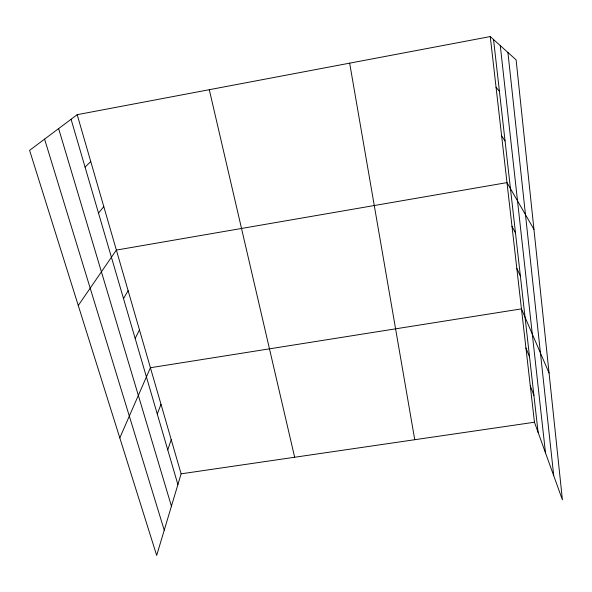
<?xml version="1.0" encoding="UTF-8"?>
<svg xmlns="http://www.w3.org/2000/svg" width="592" height="592" viewBox="0 0 592 592"><rect width="100%" height="100%" fill="white"/><g stroke="black" fill="none" stroke-linecap="round" stroke-linejoin="round"><path stroke-width="0.89" d="M77.189 114.678L181.115 473.829L156.673 555.429L29.6 150.353L77.189 114.678L490.25 36.571L516.113 59.859L562.4 499.796L534.45 422.237L490.25 36.571M167.758 449.89L171.221 439.641M157.272 414.023L160.994 404.292M119.806 437.91L150.412 367.728L521.456 308.869L549.058 373.027M135.168 338.446L139.46 329.885M123.513 298.597L128.124 290.694M78.27 305.516L116.365 250.083L506.981 182.61L533.947 229.363M98.494 213.061L103.807 206.667M85.056 167.092L90.754 161.564M181.115 473.829L534.45 422.237M496.052 87.231L499.419 91.309M501.631 135.871L505.05 140.963M511.984 226.262L515.506 233.122M516.809 268.317L520.361 275.946M525.94 347.985L529.551 356.976M530.269 385.755L533.903 395.345M44.585 139.12L164.236 530.188M58.623 128.597L171.428 506.16M71.07 119.266L177.896 484.559M209.294 89.703L294.653 457.246M349.665 63.159L414.748 439.715M493.55 39.546L538.106 432.389M500.284 45.614L545.484 452.858M507.921 52.488L553.72 475.702"/></g></svg>
